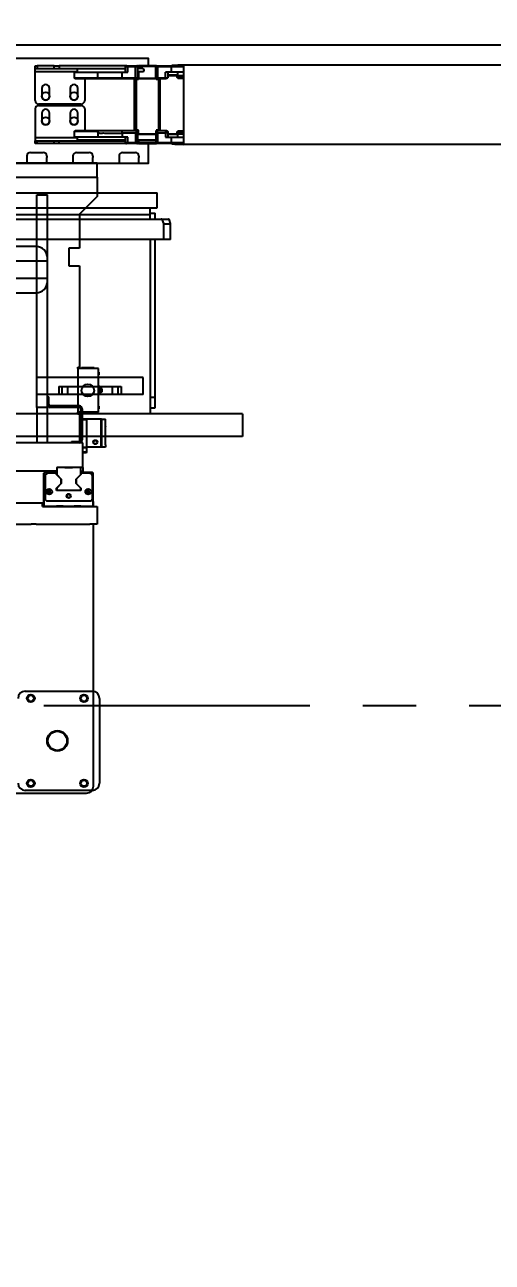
# Model space of a CAD drawing. Header units: inches. Extents: x -347369 to -260369, y 119522 to 149869.
# Drawn here: x -262837 to -262178, y 138213 to 139961 of the extents above; entities that cross this region are included whole.
import ezdxf

# ---------------------------------------------------------------- set-up
doc = ezdxf.new("R2010")
doc.units = ezdxf.units.IN
doc.header["$LTSCALE"] = 300
doc.linetypes.add('CENTRO', pattern=[2, 1.25, -0.25, 0.25, -0.25])
doc.linetypes.add('DOT2', pattern=[0.635, 0, -0.635])
for name, color, linetype in [('ASSI', 254, 'CENTRO'), ('INCASTELLATURA MOT', 4, 'Continuous'), ('MACCHINA', 40, 'Continuous'), ('QUOTE', 7, 'Continuous')]:
    doc.layers.add(name, color=color, linetype=linetype)
doc.styles.get("Standard").update_dxf_attribs({"font": 'romans.shx'})
doc.dimstyles.new('sc1a100_pollici', dxfattribs={"dimscale": 100, "dimtxt": 3, "dimasz": 3, "dimexe": 0, "dimexo": 0, "dimgap": 1, "dimtad": 1, "dimzin": 12, "dimdsep": 46, "dimtxsty": 'Standard', "dimblk": 'CLOSEDBLANK', "dimcen": 1, "dimclrd": 253, "dimclre": 253, "dimclrt": 2, "dimadec": 0, "dimazin": 3, "dimtfac": 1, "dimtmove": 0, "dimatfit": 1, "dimldrblk": 'CLOSEDBLANK', "dimfxl": 1, "dimtolj": 1, "dimtzin": 0, "dimarcsym": 0})

# ---------------------------------------------------------------- blocks, each defined once
blk = doc.blocks.new('_ClosedBlank')
at = {"color": 0, "linetype": 'ByBlock', "lineweight": -2}
for p, q in [((-1, 0.1667), (0, 0)), ((-1, 0.1667), (-1, -0.1667)), ((0, 0), (-1, -0.1667))]:
    blk.add_line(p, q, dxfattribs=at)
blk = doc.blocks.new('*D9')
at = {"layer": 'Defpoints', "color": 0, "transparency": 16777216}
for p in [(-262080.4, 144199.7), (-282330.2, 140899.7), (-262080.4, 139904.2)]:
    blk.add_point(p, dxfattribs=at)
at = {"layer": 'QUOTE', "color": 253, "lineweight": -2, "transparency": 16777216}
for p, q in [((-282330.2, 140899.7), (-282330.2, 144199.7)), ((-282030.2, 144199.7), (-262380.4, 144199.7)), ((-262080.4, 139904.2), (-262080.4, 144199.7))]:
    blk.add_line(p, q, dxfattribs=at)
at = {"layer": 'QUOTE', "color": 253, "lineweight": -2, "transparency": 16777216, "xscale": 300, "yscale": 300, "zscale": 300, "rotation": 180}
blk.add_blockref('_ClosedBlank', (-282330.2, 144199.7), dxfattribs=at)
at = {"layer": 'QUOTE', "color": 253, "lineweight": -2, "transparency": 16777216, "xscale": 300, "yscale": 300, "zscale": 300}
blk.add_blockref('_ClosedBlank', (-262080.4, 144199.7), dxfattribs=at)
at = {"layer": 'QUOTE', "color": 2, "transparency": 16777216, "char_height": 300, "attachment_point": 5}
for s, insert in [('\\A1;20250', (-272260.1, 144449.7)), ('\\A1;[66\'-5 1/4"]', (-272260.1, 143871.1))]:
    blk.add_mtext(s, dxfattribs=dict(at, insert=insert))
blk = doc.blocks.new('*D12')
at = {"layer": 'Defpoints', "color": 0, "transparency": 16777216}
for p in [(-263135.2, 139932.7), (-261590.1, 139932.7), (-262190.1, 138999.7)]:
    blk.add_point(p, dxfattribs=at)
at = {"layer": 'QUOTE', "color": 253, "lineweight": -2, "transparency": 16777216}
for p, q in [((-261590.1, 140232.7), (-261590.1, 140532.7)), ((-263135.2, 139932.7), (-261590.1, 139932.7)), ((-261590.1, 139932.7), (-261590.1, 138999.7)), ((-262190.1, 138999.7), (-261590.1, 138999.7)), ((-261590.1, 138699.7), (-261590.1, 135456.8))]:
    blk.add_line(p, q, dxfattribs=at)
at = {"layer": 'QUOTE', "color": 253, "lineweight": -2, "transparency": 16777216, "xscale": 300, "yscale": 300, "zscale": 300}
for p, rotation in [((-261590.1, 139932.7), 270), ((-261590.1, 138999.7), 90)]:
    blk.add_blockref('_ClosedBlank', p, dxfattribs=dict(at, rotation=rotation))
at = {"layer": 'QUOTE', "color": 2, "transparency": 16777216, "char_height": 300, "attachment_point": 5, "rotation": 90}
for s, insert in [('\\A1;[3\'-0 3/4"]', (-261261.6, 136928.2)), ('\\A1;933', (-261840.1, 136928.2))]:
    blk.add_mtext(s, dxfattribs=dict(at, insert=insert))
blk = doc.blocks.new('*U46')
at = {"layer": 'ASSI'}
for p, q in [((2.5, 0), (-2.5, 0)), ((0, 2.5), (0, -2.5))]:
    blk.add_line(p, q, dxfattribs=at)
at = {"layer": 'INCASTELLATURA MOT'}
for p, q in [((0, 724), (480, 724)), ((0, 703), (0, 724)), ((480, 703), (480, 724)), ((0, 703), (480, 703)), ((10, 687), (10, 703)), ((470, 687), (470, 703)), ((-9.1, 680.6), (-6.8, 686.6)), ((-6.2, 687), (485.6, 687)), ((10, 695.5), (3, 695.5)), ((3, 687), (3, 695.5)), ((470, 693), (10, 693)), ((470, 695.5), (477, 695.5)), ((477, 687), (477, 695.5)), ((485.6, 687), (495.9, 687)), ((486.2, 686.6), (488.5, 680.6)), ((498.8, 680.6), (496.5, 686.6)), ((-9.1, 680.6), (-9.1, 658)), ((489.1, 680.2), (498.8, 680.2)), ((489.2, 658.5), (489.2, 680.2)), ((498.8, 658), (498.8, 680.6)), ((-9.1, 658.5), (489.2, 658.5)), ((498.8, 658), (-9.1, 658)), ((3, 420.5), (3, 658)), ((10, 658), (10, 408)), ((309, 648), (251, 648)), ((470, 658), (470, 412)), ((477, 420.5), (477, 658)), ((489.2, 658.5), (489.4, 658)), ((235, 630.5), (205, 630.5)), ((205, 600.5), (205, 630.5)), ((235, 632), (235, 599)), ((325, 599), (325, 632)), ((236, 628), (235, 627)), ((236, 628), (324, 628)), ((325, 627), (324, 628)), ((205, 600.5), (235, 600.5)), ((235, 604), (236, 603)), ((324, 603), (236, 603)), ((324, 603), (325, 604)), ((251, 583), (309, 583)), ((460, 463), (310, 463)), ((310, 439), (310, 463)), ((460, 439), (460, 463)), ((460, 439), (310, 439)), ((341, 450.5), (341, 439.5)), ((341, 450.5), (429, 450.5)), ((341, 439.5), (429, 439.5)), ((345.5, 450.5), (345.5, 439.5)), ((353.5, 450.5), (353.5, 439.5)), ((416.5, 450.5), (416.5, 439.5)), ((424.5, 450.5), (424.5, 439.5)), ((429, 450.5), (429, 439.5)), ((10, 435.5), (3, 435.5)), ((10, 420.5), (3, 420.5)), ((470, 435.5), (477, 435.5)), ((470, 420.5), (477, 420.5)), ((600, 412), (10, 412)), ((10, 408), (120, 408)), ((120, 412), (120, 380)), ((600, 412), (600, 380)), ((600, 380), (120, 380))]:
    blk.add_line(p, q, dxfattribs=at)
for centre, start, end in [((251, 632), 90, 180), ((309, 632), 0, 90), ((251, 599), 180, 270), ((309, 599), 270, 0)]:
    blk.add_arc(centre, 16, start, end, dxfattribs=at)
for centre, start_param, end_param in [((-6.2, 686.4), 4.712389, 5.934119), ((485.6, 686.4), 3.490659, 4.712389), ((495.9, 686.4), 3.490659, 4.712389), ((-9.7, 680.9), 2.719594, 2.792527), ((489.1, 680.9), 0.349066, 1.570796), ((499.4, 680.9), 0.349066, 0.421946)]:
    blk.add_ellipse(centre, major_axis=(-0.637, 0), ratio=0.942476, start_param=start_param, end_param=end_param, dxfattribs=at)
blk = doc.blocks.new('A$C745e2186')
at = {"layer": 'INCASTELLATURA MOT', "color": 40, "linetype": 'Continuous', "lineweight": 25}
for p, q in [((-45.5, 70), (49.5, 70)), ((59.5, 60), (59.5, -60)), ((49.5, -70), (-45.5, -70))]:
    blk.add_line(p, q, dxfattribs=at)
for centre, radius in [((-37.5, 60), 5.5), ((37.5, 60), 5.5), ((0, 0), 14.5), ((0, 0), 13.5), ((-37.5, -60), 5.5), ((37.5, -60), 5.5)]:
    blk.add_circle(centre, radius, dxfattribs=at)
for centre, start, end in [((-45.5, 60), 90, 180), ((49.5, 60), 0, 90), ((-45.5, -60), 180, 270), ((49.5, -60), 270, 0)]:
    blk.add_arc(centre, 10, start, end, dxfattribs=at)
blk = doc.blocks.new('A$C11159156')
at = {"layer": 'INCASTELLATURA MOT', "color": 40, "linetype": 'Continuous', "lineweight": 25}
for p, q in [((56, 816), (-144, 816)), ((56, 796), (56, 816)), ((-139, 796), (56, 796)), ((-119, 796), (56, 796)), ((56, 796), (56, 769)), ((-29, 771), (-14, 771)), ((-29, 471), (-29, 771)), ((-14, 471), (-14, 771)), ((56, 769), (31, 744)), ((31, 744), (31, 696)), ((31, 696), (16, 696)), ((16, 696), (16, 671)), ((16, 671), (31, 671)), ((31, 671), (31, 528)), ((29, 528), (31, 528)), ((29, 526), (29, 528)), ((58, 526), (29, 526)), ((29, 526), (29, 523.5)), ((34.1, 527), (34.1, 526)), ((51.9, 527), (34.1, 527)), ((51.9, 526), (51.9, 527)), ((58, 523.5), (58, 526)), ((29, 523.5), (29, 473)), ((58, 466.5), (58, 523.5)), ((59, 520.9), (58, 520.9)), ((58, 517.1), (59, 517.1)), ((59, 517.1), (59, 520.9)), ((58.9, 502), (58, 502)), ((58.9, 488), (58.9, 502)), ((60.8, 499.4), (58.9, 499.4)), ((58.9, 490.6), (60.8, 490.6)), ((60.8, 495), (60.8, 499.4)), ((63, 497), (60.8, 497)), ((60.8, 490.6), (60.8, 495)), ((60.8, 493), (63, 493)), ((63, 493), (63, 497)), ((-14, 486), (-12, 486)), ((-12, 475), (-12, 486)), ((31, 473), (-10, 473)), ((58, 488), (58.9, 488)), ((59, 472.9), (58, 472.9)), ((59, 469.1), (59, 472.9)), ((-14, 471), (-29, 471)), ((-29, 471), (-29, 421)), ((-14, 421), (-14, 471)), ((31, 471), (-10, 471)), ((29, 471), (29, 466.5)), ((29, 466.5), (29, 464)), ((33, 464), (29, 464)), ((29, 462), (29, 464)), ((29, 462), (31, 462)), ((31, 462), (31, 423)), ((31, 455), (33, 455)), ((33, 425), (33, 469)), ((35, 469), (35, 425)), ((58, 464), (35, 464)), ((35, 463), (43, 463)), ((35, 455), (41, 455)), ((41.5, 454.5), (41, 455)), ((41, 454), (41.5, 454.5)), ((41.5, 414.3), (41.5, 454.5)), ((43, 463), (51.9, 463)), ((51.9, 463), (51.9, 464)), ((58, 469.1), (59, 469.1)), ((58, 464), (58, 466.5)), ((31, 454), (33, 454)), ((35, 454), (41, 454)), ((41, 454), (41, 414.5)), ((61.2, 454.2), (41.5, 454.2)), ((62.2, 454.2), (61.2, 454.2)), ((61.2, 454.2), (61.2, 449.2)), ((61.2, 449.2), (61.2, 417.9)), ((62.2, 454.3), (68.1, 454.3)), ((62.2, 454.3), (62.2, 453.9)), ((62.2, 453.9), (62.2, 449.2)), ((62.2, 449.2), (62.2, 417.9)), ((68.1, 449.3), (68.1, 454.3)), ((68.1, 417.9), (68.1, 449.3)), ((68.1, 443.8), (68.2, 443.8)), ((68.1, 443.5), (68.2, 443.5)), ((68.1, 441.2), (68.2, 441.2)), ((68.2, 443.5), (68.2, 443.8)), ((36, 421), (-174, 421)), ((20, 423), (20, 421)), ((20, 423), (31, 423)), ((36, 386), (36, 421)), ((52.5, 424.1), (54.5, 424.1)), ((41, 414.5), (36, 414.5)), ((41, 414), (36, 414)), ((36, 408), (41, 408)), ((41, 407), (36, 407)), ((41, 414.5), (41, 414)), ((41, 414.5), (41.5, 414.3)), ((41, 414), (41, 408)), ((41, 414), (41.5, 413.8)), ((41, 408), (41.5, 408.2)), ((41, 407), (41, 408)), ((41, 407), (41.5, 407.5)), ((61.2, 414.9), (41.5, 414.9)), ((41.5, 413.8), (41.5, 414.3)), ((41.5, 408.2), (41.5, 413.8)), ((41.5, 407.5), (41.5, 408.2)), ((61.2, 417.9), (61.2, 414.9)), ((62.2, 414.9), (61.2, 414.9)), ((62.2, 417.9), (62.2, 414.9)), ((68.1, 414.9), (62.2, 414.9)), ((68.1, 417.9), (68.1, 414.9)), ((0.4, 386), (-1, 384.6)), ((0.4, 386), (-1, 386)), ((-1, 386), (-1, 384.6)), ((-1, 384.6), (-1, 376.1)), ((10.1, 386), (0.4, 386)), ((10.5, 385.6), (10.1, 386)), ((21.9, 386), (10.1, 386)), ((21.5, 385.6), (10.5, 385.6)), ((21.9, 386), (21.5, 385.6)), ((31.6, 386), (21.9, 386)), ((33, 384.6), (31.6, 386)), ((36, 386), (31.6, 386)), ((33, 376.1), (33, 384.6)), ((36, 386), (36, 381)), ((-1, 381), (-174, 381)), ((-19, 378), (-18.5, 378.5)), ((-19, 332), (-19, 378)), ((-18, 379), (-18.5, 378.5)), ((-18.5, 332.2), (-18.5, 378.5)), ((-1, 378.5), (-18.5, 378.5)), ((-18, 379), (-1, 379)), ((-17.4, 373.2), (-17.4, 341.9)), ((-1.2, 378.2), (-12.4, 378.2)), ((-1.2, 376.1), (-1.2, 378.2)), ((5.3, 369.6), (-1.2, 376.1)), ((-1, 376.1), (5.5, 369.6)), ((5.3, 363.4), (5.3, 369.6)), ((5.5, 369.6), (5.5, 363.4)), ((26.5, 369.6), (33, 376.1)), ((26.5, 363.4), (26.5, 369.6)), ((33.2, 376.1), (26.7, 369.6)), ((26.7, 369.6), (26.7, 363.4)), ((33, 381), (36, 381)), ((49.5, 379), (33, 379)), ((50, 378.5), (33, 378.5)), ((33.2, 378.2), (33.2, 376.1)), ((44.4, 378.2), (33.2, 378.2)), ((49.4, 341.9), (49.4, 373.2)), ((49.5, 379), (50, 378.5)), ((50, 338.3), (50, 378.5)), ((50, 378.5), (50.5, 378)), ((50.5, 338.5), (50.5, 378)), ((-12.6, 352), (-13.7, 351.6)), ((-12.3, 352.2), (-13.3, 352.6)), ((-12.1, 351), (-13.2, 350.5)), ((-12.8, 353.6), (-12.4, 352.5)), ((-12.2, 350.9), (-12.7, 352)), ((-12.6, 352), (-12.3, 352.2)), ((-11.4, 353), (-12.4, 352.6)), ((-12.4, 352.5), (-12.3, 352.2)), ((-11.8, 351.1), (-12.2, 350.1)), ((-12.1, 351), (-11.8, 351.1)), ((-11.8, 354.1), (-11.3, 352.9)), ((-11.7, 350.8), (-11.8, 351.1)), ((-11.2, 349.7), (-11.7, 350.8)), ((-10.6, 351.1), (-11.6, 350.7)), ((-11.3, 352.9), (-11.2, 352.6)), ((-11.2, 352.6), (-10.8, 353.6)), ((-10.9, 352.8), (-11.2, 352.6)), ((-10.9, 352.8), (-9.8, 353.2)), ((-10.3, 351.7), (-10.8, 352.8)), ((-10.4, 351.7), (-10.7, 351.6)), ((-10.7, 351.6), (-9.7, 351.1)), ((-10.6, 351.2), (-10.7, 351.6)), ((-10.2, 350.1), (-10.6, 351.2)), ((-10.4, 351.7), (-9.3, 352.2)), ((-1.2, 356.9), (5.3, 363.4)), ((-1.2, 353.8), (-1.2, 356.9)), ((33.2, 353.8), (-1.2, 353.8)), ((5.5, 363.4), (-1, 356.9)), ((-1, 356.9), (-1, 354.5)), ((-1, 354.5), (-0.5, 354)), ((-1, 354), (-1, 354.5)), ((-0.5, 354), (-1, 354)), ((-0.5, 354), (32.5, 354)), ((33, 356.9), (26.5, 363.4)), ((26.7, 363.4), (33.2, 356.9)), ((32.5, 354), (33, 354.5)), ((33, 354), (32.5, 354)), ((33, 354.5), (33, 356.9)), ((33, 354.5), (33, 354)), ((33.2, 356.9), (33.2, 353.8)), ((42.4, 352), (41.3, 351.6)), ((42.7, 352.2), (41.7, 352.6)), ((42.9, 351), (41.8, 350.5)), ((42.2, 353.6), (42.6, 352.5)), ((42.8, 350.9), (42.3, 352)), ((42.4, 352), (42.7, 352.2)), ((43.6, 353), (42.6, 352.6)), ((42.6, 352.5), (42.7, 352.2)), ((43.2, 351.1), (42.8, 350.1)), ((42.9, 351), (43.2, 351.1)), ((43.2, 354.1), (43.7, 352.9)), ((43.3, 350.8), (43.2, 351.1)), ((43.8, 349.7), (43.3, 350.8)), ((44.4, 351.1), (43.4, 350.7)), ((43.7, 352.9), (43.8, 352.6)), ((43.8, 352.6), (44.2, 353.6)), ((44.1, 352.8), (43.8, 352.6)), ((44.1, 352.8), (45.2, 353.2)), ((44.7, 351.7), (44.2, 352.8)), ((44.6, 351.7), (44.3, 351.6)), ((44.4, 351.2), (44.3, 351.6)), ((44.3, 351.6), (45.3, 351.1)), ((44.8, 350.1), (44.4, 351.2)), ((44.6, 351.7), (45.7, 352.2)), ((-86.1, 336), (-36.9, 336)), ((-36.9, 336), (-29.9, 336)), ((-29.9, 336), (-21, 336)), ((-21, 331), (-21, 336)), ((-19, 332), (-18.5, 332.2)), ((-18.5, 332.2), (-17.8, 331.5)), ((-14.4, 338.9), (46.4, 338.9)), ((49.8, 331.5), (50.5, 332.2)), ((50, 338.3), (50.5, 338.5)), ((50.5, 337.8), (50, 338.3)), ((51, 338), (50.5, 338.5)), ((50.5, 337.8), (51, 338)), ((50.5, 332.2), (50.5, 337.8)), ((50.5, 332.2), (51, 332)), ((51, 332), (51, 338)), ((-21, 331), (46, 331)), ((-18, 331), (-19, 332)), ((-18, 331), (-17.8, 331.5)), ((-17.8, 331.5), (-1.7, 331.5)), ((-1.7, 331.5), (-1.2, 332)), ((-1.7, 331.5), (-1.5, 331)), ((-1.5, 331), (-1, 331.5)), ((-1.2, 332), (8.2, 332)), ((-1.2, 332), (-1, 331.5)), ((-1, 331.5), (8, 331.5)), ((8.2, 332), (8, 331.5)), ((8.5, 331), (8, 331.5)), ((8.2, 332), (8.7, 331.5)), ((8.7, 331.5), (8.5, 331)), ((8.7, 331.5), (23.3, 331.5)), ((23.3, 331.5), (23.8, 332)), ((23.3, 331.5), (23.5, 331)), ((24, 331.5), (23.5, 331)), ((23.8, 332), (33.2, 332)), ((23.8, 332), (24, 331.5)), ((24, 331.5), (33, 331.5)), ((33.2, 332), (33, 331.5)), ((33.5, 331), (33, 331.5)), ((33.2, 332), (33.7, 331.5)), ((33.7, 331.5), (33.5, 331)), ((33.7, 331.5), (49.8, 331.5)), ((46, 331), (56, 331)), ((49.8, 331.5), (50, 331)), ((51, 332), (50, 331)), ((56, 331), (56, 306)), ((-86.1, 306), (-36.9, 306)), ((-29.9, 306), (-36.9, 306)), ((-29.9, 306), (46, 306)), ((56, 306), (46, 306)), ((51, -64), (51, 306)), ((-94.9, -74), (41, -74))]:
    blk.add_line(p, q, dxfattribs=at)
at = {"layer": 'INCASTELLATURA MOT', "color": 40, "linetype": 'DOT2', "lineweight": 18}
for p, q in [((58, 523.5), (29, 523.5)), ((33, 466.5), (29, 466.5)), ((58, 466.5), (35, 466.5)), ((61.2, 449.2), (41.5, 449.2)), ((62.2, 449.2), (61.2, 449.2)), ((62.2, 449.3), (68.1, 449.3)), ((68.1, 442.9), (68.2, 442.9)), ((68.1, 442.4), (68.2, 442.4)), ((68.1, 441.9), (68.2, 441.9)), ((61.2, 417.9), (41.5, 417.9)), ((62.2, 417.9), (61.2, 417.9)), ((68.1, 417.9), (62.2, 417.9)), ((32, 386), (32, 385.6)), ((-36.9, 306), (-36.9, 336)), ((-29.9, 336), (-29.9, 306)), ((46, 306), (46, 331))]:
    blk.add_line(p, q, dxfattribs=at)
at = {"layer": 'INCASTELLATURA MOT', "color": 40, "linetype": 'Continuous', "lineweight": 25}
for centre, radius in [((43, 495), 8.89), ((53.5, 421.9), 2.96), ((53.5, 421.9), 2.46), ((-11.5, 351.9), 4), ((43.5, 351.9), 4), ((16, 345.9), 2.96), ((16, 345.9), 2.46), ((-37.5, 60), 4.25), ((37.5, 60), 4.25), ((-37.5, -60), 4.25), ((37.5, -60), 4.25)]:
    blk.add_circle(centre, radius, dxfattribs=at)
for centre, radius, start, end in [((-10, 475), 4, 180, 270), ((-10, 475), 2, 180, 270), ((31, 469), 4, 0, 90), ((31, 469), 2, 0, 90), ((31, 425), 4, 270, 0), ((31, 425), 2, 270, 0), ((-12.4, 373.2), 5, 90, 180), ((44.4, 373.2), 5, 0, 90), ((0.9, 357), 15.5, 200.4013, 204.6441), ((-14.1, 340.8), 11.8, 81.6319, 85.9075), ((-5.5, 361.6), 11.8, 229.1379, 233.4135), ((-6.4, 339.5), 15.5, 110.4013, 114.6441), ((-0.4, 349.3), 11.8, 171.6319, 175.9075), ((-21.2, 357.9), 11.8, 319.1379, 323.4135), ((-1.8, 345.9), 11.8, 139.1379, 143.4135), ((-16.6, 364.2), 15.5, 290.4013, 294.6441), ((-22.6, 354.5), 11.8, 351.6319, 355.9075), ((-8.9, 363), 11.8, 261.6319, 265.9075), ((-17.5, 342.2), 11.8, 49.1379, 53.4135), ((-23.9, 346.7), 15.5, 20.4013, 24.6441), ((55.9, 357), 15.5, 200.4013, 204.6441), ((40.9, 340.8), 11.8, 81.6319, 85.9075), ((49.5, 361.6), 11.8, 229.1379, 233.4135), ((48.6, 339.5), 15.5, 110.4013, 114.6441), ((54.6, 349.3), 11.8, 171.6319, 175.9075), ((33.8, 357.9), 11.8, 319.1379, 323.4135), ((53.2, 345.9), 11.8, 139.1379, 143.4135), ((38.4, 364.2), 15.5, 290.4013, 294.6441), ((32.4, 354.5), 11.8, 351.6319, 355.9075), ((46.1, 363), 11.8, 261.6319, 265.9075), ((37.5, 342.2), 11.8, 49.1379, 53.4135), ((31.1, 346.7), 15.5, 20.4013, 24.6441), ((-14.4, 341.9), 3, 180, 270), ((46.4, 341.9), 3, 270, 0), ((41, -64), 10, 270, 0)]:
    blk.add_arc(centre, radius, start, end, dxfattribs=at)
at = {"layer": 'MACCHINA', "color": 8}
for p, q in [((-31.5, 949.5), (-31.5, 953.5)), ((-31.5, 953.5), (-28.6, 953.5)), ((-31.5, 949.5), (-28.6, 949.5)), ((-31.5, 945.5), (-31.5, 949.5)), ((-31.5, 904.5), (-31.5, 945.5)), ((-31.5, 945.5), (28.5, 945.5)), ((-4.4, 953.5), (-28.6, 953.5)), ((-28.6, 953.5), (-28.6, 949.5)), ((-28.6, 949.5), (-4.4, 949.5)), ((-4.4, 953.5), (2.6, 953.5)), ((-4.4, 949.5), (-4.4, 953.5)), ((-4.4, 949.5), (2.6, 949.5)), ((97.8, 953.5), (2.6, 953.5)), ((2.6, 953.5), (2.6, 949.5)), ((2.6, 949.5), (53.9, 949.5)), ((24, 936.5), (24, 944.5)), ((24, 944.5), (57.1, 944.5)), ((28.5, 944.5), (28.5, 949.5)), ((53.9, 949.5), (93.1, 949.5)), ((57.1, 944.5), (91.3, 944.5)), ((57.1, 936.5), (57.1, 944.5)), ((91.3, 944.5), (99.3, 944.5)), ((91.3, 936.5), (91.3, 944.5)), ((93.1, 949.5), (96.3, 949.5)), ((96.3, 944.5), (96.3, 952.5)), ((96.3, 952.5), (99.3, 952.5)), ((99.3, 953.5), (110.2, 953.5)), ((99.3, 953.5), (99.3, 952.5)), ((99.3, 952.5), (110.2, 952.5)), ((99.3, 944.5), (99.3, 952.5)), ((110.2, 952.5), (110.2, 953.5)), ((110.2, 952.5), (113.2, 952.5)), ((110.2, 936.5), (110.2, 952.5)), ((112.2, 953.5), (114.5, 953.5)), ((113.2, 952.5), (113.2, 936.5)), ((114.5, 949.5), (113.2, 949.5)), ((113.2, 944.5), (114.5, 944.5)), ((139.5, 953.5), (114.5, 953.5)), ((114.5, 953), (114.5, 953.5)), ((114.5, 949.5), (114.5, 953)), ((114.5, 953), (138.9, 953)), ((120.5, 949.5), (114.5, 949.5)), ((114.5, 945.5), (120.5, 945.5)), ((114.5, 945.5), (114.5, 936)), ((138.7, 936.5), (138.7, 952.5)), ((138.7, 952.5), (141.7, 952.5)), ((139.5, 953.5), (139.7, 953.5)), ((139.5, 953.5), (139.5, 953.5)), ((141.7, 953.5), (160.7, 953.5)), ((141.7, 952.5), (141.7, 953.5)), ((141.7, 952.5), (160.7, 952.5)), ((141.7, 936.5), (141.7, 952.5)), ((160.7, 944.5), (152.7, 944.5)), ((152.7, 936.5), (152.7, 944.5)), ((155.7, 944.5), (155.7, 936.5)), ((160.7, 953.5), (160.7, 952.5)), ((160.7, 952.5), (178.5, 952.5)), ((160.7, 952.5), (160.7, 944.5)), ((178.5, 944.5), (160.7, 944.5)), ((161.4, 953.5), (161.4, 953.7)), ((169.5, 944.5), (169.5, 940)), ((719.7, 954.5), (178.5, 954.5)), ((178.5, 842.5), (178.5, 954.5)), ((38.5, 935.5), (38.5, 904.5)), ((57.1, 936.5), (91.3, 936.5)), ((91.3, 935.5), (91.3, 936.5)), ((91.3, 936.5), (110.2, 936.5)), ((91.3, 935.5), (110.2, 935.5)), ((108.5, 934.5), (108.5, 862.5)), ((108.5, 934.5), (109.5, 934.5)), ((109.5, 862.5), (109.5, 934.5)), ((109.5, 934.5), (111.5, 934.5)), ((110.2, 936.5), (113.2, 936.5)), ((110.2, 935.5), (110.2, 936.5)), ((111.5, 934.5), (114.5, 934.5)), ((111.5, 862.5), (111.5, 934.5)), ((112.2, 935.5), (114.5, 935.5)), ((113.2, 941), (114.5, 941)), ((113.2, 939.6), (114.5, 939.6)), ((114.5, 939.5), (113.2, 939.5)), ((113.5, 935.5), (113.5, 934.5)), ((114.5, 936), (114.5, 935.5)), ((114.5, 936), (138.9, 936)), ((114.5, 935.5), (139.5, 935.5)), ((114.5, 935.5), (114.5, 934.5)), ((138.7, 936.5), (141.7, 936.5)), ((139.5, 935.5), (139.7, 935.5)), ((139.5, 935.5), (139.5, 935.5)), ((139.5, 935.5), (139.5, 934.5)), ((139.5, 934.5), (142.5, 934.5)), ((141.7, 935.5), (141.7, 936.5)), ((141.7, 936.5), (152.7, 936.5)), ((141.7, 935.5), (152.7, 935.5)), ((142.5, 934.5), (144.5, 934.5)), ((142.5, 934.5), (142.5, 862.5)), ((144.5, 934.5), (144.5, 862.5)), ((152.7, 936.5), (155.7, 936.5)), ((152.7, 935.5), (152.7, 936.5)), ((169.5, 940), (155.7, 940)), ((168.9, 937), (168.9, 938.3)), ((177, 938.3), (168.9, 938.3)), ((169.9, 936), (168.9, 937)), ((168.9, 937), (177, 937)), ((178.5, 939.5), (169.3, 939.5)), ((169.8, 938.3), (169.8, 939.5)), ((169.9, 936), (177, 936)), ((177, 939.5), (177, 938.3)), ((177, 938.3), (177, 937)), ((177, 937), (177, 936)), ((-22, 921.5), (-22, 910.5)), ((-11, 910.5), (-11, 921.5)), ((18, 921.5), (18, 910.5)), ((29, 910.5), (29, 921.5)), ((-31.5, 892.5), (-31.5, 851.5)), ((33.5, 899.5), (-26.5, 899.5)), ((-26.5, 897.5), (33.5, 897.5)), ((38.5, 892.5), (38.5, 861.5)), ((-22, 886.5), (-22, 875.5)), ((-11, 875.5), (-11, 886.5)), ((18, 886.5), (18, 875.5)), ((29, 875.5), (29, 886.5)), ((24, 852.5), (24, 860.5)), ((57.1, 859.5), (57.1, 852.5)), ((112.2, 861.5), (91.3, 861.5)), ((91.3, 858.5), (91.3, 861.5)), ((110.2, 858.5), (91.3, 858.5)), ((91.3, 858.5), (91.3, 852.5)), ((109.5, 862.5), (108.5, 862.5)), ((111.5, 862.5), (109.5, 862.5)), ((110.2, 858.5), (110.2, 844.5)), ((114.5, 862.5), (111.5, 862.5)), ((113.2, 860.5), (113.2, 852.5)), ((113.7, 860.5), (113.2, 860.5)), ((113.5, 862.5), (113.5, 861.5)), ((113.7, 861.5), (113.5, 861.5)), ((114.5, 861.5), (113.7, 861.5)), ((113.7, 861.5), (113.7, 860.5)), ((113.7, 860.5), (113.7, 856.5)), ((114.5, 860.5), (113.7, 860.5)), ((114.5, 856.9), (114.5, 862.5)), ((138.7, 856.9), (114.5, 856.9)), ((114.5, 856.9), (114.5, 856.4)), ((138.7, 860.5), (138.7, 852.5)), ((142.5, 862.5), (139.5, 862.5)), ((139.5, 862.5), (139.5, 861.5)), ((152.7, 861.5), (139.7, 861.5)), ((152.7, 858.5), (141.7, 858.5)), ((141.7, 844.5), (141.7, 858.5)), ((142.5, 862.5), (144.5, 862.5)), ((152.7, 861.5), (152.7, 858.5)), ((152.7, 858.5), (152.7, 852.5)), ((154.1, 861.5), (154, 861.5)), ((155.7, 860.5), (155.5, 860.5)), ((155.7, 860.5), (155.7, 859.8)), ((155.7, 859.8), (155.7, 852.5)), ((155.7, 857), (169.5, 857)), ((168.9, 860), (169.9, 861)), ((168.9, 858.7), (168.9, 860)), ((177, 860), (168.9, 860)), ((168.9, 858.7), (177, 858.7)), ((169.3, 857.5), (178.5, 857.5)), ((169.5, 857), (169.5, 852.5)), ((169.8, 857.5), (169.8, 858.7)), ((177, 861), (169.9, 861)), ((177, 861), (177, 860)), ((177, 860), (177, 858.7)), ((177, 858.7), (177, 857.5)), ((-31.5, 851.5), (-31.5, 847.5)), ((28.5, 851.5), (-31.5, 851.5)), ((-31.5, 843.5), (-31.5, 847.5)), ((-31.5, 847.5), (-28.6, 847.5)), ((-28.6, 843.5), (-31.5, 843.5)), ((-28.6, 847.5), (-4.4, 847.5)), ((-28.6, 843.5), (-28.6, 847.5)), ((-4.4, 843.5), (-28.6, 843.5)), ((-4.4, 847.5), (2.6, 847.5)), ((-4.4, 843.5), (-4.4, 847.5)), ((2.6, 843.5), (-4.4, 843.5)), ((2.6, 847.5), (96.3, 847.5)), ((2.6, 843.5), (2.6, 847.5)), ((97.8, 843.5), (2.6, 843.5)), ((57.1, 852.5), (24, 852.5)), ((28.5, 848.5), (28.5, 852.5)), ((96.3, 848.5), (28.5, 848.5)), ((38.5, 847.5), (38.5, 848.5)), ((91.3, 852.5), (57.1, 852.5)), ((64, 848), (63.5, 848.5)), ((83, 848), (64, 848)), ((69.1, 847.5), (69.5, 847.9)), ((69.5, 847.9), (69.5, 848)), ((69.5, 847.9), (73.5, 847.9)), ((73.5, 847.9), (77.5, 847.9)), ((77.5, 848), (77.5, 847.9)), ((77.5, 847.9), (77.9, 847.5)), ((83.5, 848.5), (83, 848)), ((99.3, 852.5), (91.3, 852.5)), ((96.3, 844.5), (96.3, 852.5)), ((99.3, 844.5), (96.3, 844.5)), ((99.3, 844.5), (99.3, 852.5)), ((110.2, 844.5), (99.3, 844.5)), ((99.3, 843.5), (99.3, 844.5)), ((110.2, 843.5), (99.3, 843.5)), ((113.2, 844.5), (110.2, 844.5)), ((110.2, 844.5), (110.2, 843.5)), ((113.2, 856.5), (114.5, 856.5)), ((113.2, 852.5), (113.2, 844.5)), ((114.5, 848.5), (113.2, 848.5)), ((113.2, 844.5), (113.7, 844.5)), ((113.7, 848.5), (113.7, 844.5)), ((113.7, 844.5), (113.7, 843.5)), ((113.7, 844.5), (114.5, 844.5)), ((114.5, 843.5), (113.7, 843.5)), ((138.7, 856.4), (114.5, 856.4)), ((114.5, 848.7), (138.7, 848.7)), ((114.5, 848.1), (114.5, 848.7)), ((114.5, 848.1), (138.7, 848.1)), ((114.5, 848.1), (114.5, 844)), ((114.5, 843.5), (114.5, 844)), ((138.9, 844), (114.5, 844)), ((114.5, 843.5), (139.5, 843.5)), ((138.7, 852.5), (138.7, 844.5)), ((141.7, 844.5), (138.7, 844.5)), ((139.5, 843.5), (139.5, 843.5)), ((139.7, 843.5), (139.7, 843.5)), ((160.7, 844.5), (141.7, 844.5)), ((141.7, 843.5), (141.7, 844.5)), ((160.7, 843.5), (141.7, 843.5)), ((152.7, 852.5), (160.7, 852.5)), ((160.7, 852.5), (178.5, 852.5)), ((160.7, 852.5), (160.7, 844.5)), ((160.7, 843.5), (160.7, 844.5)), ((178.5, 844.5), (160.7, 844.5)), ((161.4, 843.3), (161.4, 843.5)), ((719.7, 842.5), (178.5, 842.5))]:
    blk.add_line(p, q, dxfattribs=at)
at = {"layer": 'MACCHINA'}
for p, q in [((-43, 826), (-43, 824)), ((-43, 824), (-43, 816)), ((-38, 831), (-20, 831)), ((-15, 826), (-15, 824)), ((-15, 816), (-15, 824)), ((22, 826), (22, 824)), ((22, 824), (22, 816)), ((27, 831), (45, 831)), ((50, 826), (50, 824)), ((50, 816), (50, 824)), ((87, 826), (87, 824)), ((87, 824), (87, 816)), ((92, 831), (110, 831)), ((115, 826), (115, 824)), ((115, 816), (115, 824))]:
    blk.add_line(p, q, dxfattribs=at)
blk.add_lwpolyline([(128.5, 953.5), (128.5, 964), (-121.5, 964), (-121.5, 816), (128.5, 816), (128.5, 843.5)], dxfattribs=at)
at = {"layer": 'MACCHINA', "color": 8, "flags": 128}
for points in [[(57.4, 935.5), (57.3, 935.5), (57.3, 935.6), (57.2, 935.7), (57.2, 935.8), (57.1, 935.9), (57.1, 936.1), (57.1, 936.3), (57.1, 936.5)], [(57.7, 861.5), (57.6, 861.5), (57.5, 861.3), (57.4, 861.2), (57.3, 860.9), (57.2, 860.6), (57.1, 860.3), (57.1, 859.9), (57.1, 859.5)]]:
    blk.add_lwpolyline(points, dxfattribs=at)
at = {"layer": 'MACCHINA', "color": 8}
for centre in [(-16.5, 910.5), (23.5, 910.5), (-16.5, 875.5), (23.5, 875.5)]:
    blk.add_circle(centre, 5.5, dxfattribs=at)
at = {"layer": 'MACCHINA', "color": 7, "lineweight": 0}
blk.add_circle((0, 0), 13.5, dxfattribs=at)
at = {"layer": 'MACCHINA', "color": 8}
for centre, radius, start, end in [((97.3, 952.5), 1, 90, 180), ((112.2, 952.5), 1, 0, 90), ((120.5, 947.5), 2, 270, 90), ((139.7, 952.5), 1, 90, 180), ((178.5, 773.5), 181, 90, 95.4211), ((-16.5, 921.5), 5.5, 0, 180), ((23.5, 921.5), 5.5, 0, 180), ((112.2, 936.5), 1, 270, 0), ((139.7, 936.5), 1, 180, 270), ((154.7, 936.5), 1, 270, 0), ((169, 940), 0.5, 270, 0), ((-16.5, 910.5), 5.5, 180, 0), ((23.5, 910.5), 5.5, 180, 0), ((-26.5, 904.5), 5, 180, 270), ((-26.5, 892.5), 5, 90, 180), ((-16.5, 886.5), 5.5, 0, 180), ((23.5, 886.5), 5.5, 0, 180), ((33.5, 904.5), 5, 270, 0), ((33.5, 892.5), 5, 0, 90), ((-16.5, 875.5), 5.5, 180, 0), ((23.5, 875.5), 5.5, 180, 0), ((112.2, 860.5), 1, 45, 90), ((112.2, 860.5), 1, 0, 45), ((139.7, 860.5), 1, 135, 180), ((139.7, 860.5), 1, 90, 135), ((154.1, 860.9), 0.553, 54.5872, 89.0744), ((154.7, 860.5), 1, 0, 90), ((169, 857), 0.5, 0, 90), ((97.3, 844.5), 1, 180, 270), ((112.2, 844.5), 1, 270, 0), ((139.7, 844.5), 1, 180, 270), ((178.5, 1023.5), 181, 264.5789, 270)]:
    blk.add_arc(centre, radius, start, end, dxfattribs=at)
at = {"layer": 'MACCHINA'}
for centre, start, end in [((-38, 826), 90, 180), ((-20, 826), 0, 90), ((27, 826), 90, 180), ((45, 826), 0, 90), ((92, 826), 90, 180), ((110, 826), 0, 90)]:
    blk.add_arc(centre, 5, start, end, dxfattribs=at)
at = {"layer": 'MACCHINA', "color": 8}
for points, knots in [([(98, 953.5), (98.1, 953.5), (98.3, 953.5), (98.7, 953.5), (99.1, 953.5), (99.3, 953.5)], [0, 0, 0, 0, 0.165898, 0.592125, 1, 1, 1, 1]), ([(110.2, 953.5), (110.5, 953.5), (110.9, 953.5), (111.4, 953.5), (111.7, 953.5), (111.9, 953.5), (112.2, 953.5), (112.2, 953.5), (112.2, 953.5)], [0, 0, 0, 0, 0.239443, 0.369636, 0.5, 0.630193, 0.760557, 1, 1, 1, 1]), ([(139.7, 953.5), (139.8, 953.5), (139.8, 953.5), (140.1, 953.5), (140.3, 953.5), (140.6, 953.5), (141.1, 953.5), (141.5, 953.5), (141.7, 953.5)], [0, 0, 0, 0, 0.239443, 0.369636, 0.5, 0.630193, 0.760557, 1, 1, 1, 1]), ([(160.7, 953.5), (164.6, 953.5), (170.5, 953.5), (176.3, 953.5), (178.4, 953.5)], [0, 0, 0, 0, 0.648035, 1, 1, 1, 1]), ([(25, 935.5), (24.9, 935.5), (24.6, 935.5), (24.3, 935.8), (24, 936.1), (24, 936.4), (24, 936.5)], [0, 0, 0, 0, 0.240609, 0.499821, 0.759123, 1, 1, 1, 1]), ([(24, 936.5), (24.1, 936.5), (24.3, 936.5), (26.1, 936.5), (29, 936.5), (32.9, 936.5), (37.8, 936.5), (43.5, 936.5), (50, 936.5), (54.7, 936.5), (57.1, 936.5)], [0, 0, 0, 0, 0.124314, 0.249412, 0.37451, 0.499608, 0.624706, 0.749804, 0.874902, 1, 1, 1, 1]), ([(25, 935.5), (25, 935.5), (24.8, 935.5), (25.5, 935.5), (27.1, 935.5), (29.9, 935.5), (33.7, 935.5), (38.5, 935.5), (44.1, 935.5), (50.4, 935.5), (55.1, 935.5), (57.4, 935.5)], [0, 0, 0, 0, 0.005406, 0.129717, 0.254054, 0.378391, 0.502703, 0.627012, 0.751348, 0.875685, 1, 1, 1, 1]), ([(57.4, 935.5), (61.1, 935.5), (68.4, 935.5), (79.8, 935.5), (87.4, 935.5), (91.3, 935.5)], [0, 0, 0, 0, 0.333235, 0.666758, 1, 1, 1, 1]), ([(110.2, 935.5), (110.5, 935.5), (110.9, 935.5), (111.4, 935.5), (111.7, 935.5), (111.9, 935.5), (112.2, 935.5), (112.2, 935.5), (112.2, 935.5)], [0, 0, 0, 0, 0.2394429, 0.3696359, 0.4999999, 0.6301929, 0.7605571, 1, 1, 1, 1]), ([(139.7, 935.5), (139.8, 935.5), (139.8, 935.5), (140.1, 935.5), (140.3, 935.5), (140.6, 935.5), (141.1, 935.5), (141.5, 935.5), (141.7, 935.5)], [0, 0, 0, 0, 0.239443, 0.369636, 0.5, 0.630193, 0.760557, 1, 1, 1, 1]), ([(152.7, 935.5), (152.9, 935.5), (153.3, 935.5), (153.7, 935.5), (153.9, 935.5), (154, 935.5)], [0, 0, 0, 0, 0.407875, 0.834102, 1, 1, 1, 1]), ([(169, 939.5), (168.9, 939.5), (168.8, 939.5), (167.9, 939.5), (167, 939.5), (165.9, 939.5), (164.2, 939.5), (162, 939.5), (159.8, 939.5), (158.1, 939.5), (157, 939.5), (156.2, 939.5), (155.8, 939.5), (155.7, 939.5)], [0, 0, 0, 0, 0.138888, 0.213654, 0.290006, 0.366359, 0.441125, 0.580013, 0.718901, 0.793667, 0.870019, 0.946372, 1, 1, 1, 1]), ([(57.1, 859.5), (56.3, 859.9), (54.9, 860.7), (52.5, 860.5), (48.7, 860.5), (43.6, 860.5), (37.9, 860.5), (33, 860.5), (29.1, 860.5), (26.1, 860.5), (24.5, 860.5), (23.8, 860.5), (24, 860.5), (24, 860.5)], [0, 0, 0, 0, 0.042299, 0.08335, 0.124988, 0.249881, 0.374822, 0.499762, 0.624626, 0.74949, 0.874354, 0.999217, 1, 1, 1, 1]), ([(24, 860.5), (24, 860.6), (24, 860.9), (24.3, 861.2), (24.6, 861.5), (24.9, 861.5), (25, 861.5)], [0, 0, 0, 0, 0.240877, 0.500179, 0.759391, 1, 1, 1, 1]), ([(57.7, 861.5), (57.5, 861.5), (57.1, 861.5), (56.5, 861.5), (55.7, 861.5), (54.6, 861.5), (53.2, 861.5), (51.1, 861.5), (48.1, 861.5), (43.7, 861.5), (38.6, 861.5), (33.8, 861.5), (29.9, 861.5), (27.1, 861.5), (25.4, 861.5), (25.1, 861.5), (25, 861.5)], [0, 0, 0, 0, 0.0101264, 0.0222375, 0.0316858, 0.0470839, 0.0790651, 0.1111108, 0.1615216, 0.2514673, 0.3772801, 0.503088, 0.6288077, 0.754578, 0.8802619, 1, 1, 1, 1]), ([(57.1, 859.5), (58, 859.1), (59.9, 858.2), (63.1, 858.6), (67.7, 858.5), (74.1, 858.5), (82.5, 858.5), (88.3, 858.5), (91.3, 858.5)], [0, 0, 0, 0, 0.09237, 0.185839, 0.279263, 0.499556, 0.749778, 1, 1, 1, 1]), ([(91.3, 861.5), (88.1, 861.5), (81.7, 861.5), (72.7, 861.5), (66.3, 861.5), (62.4, 861.5), (60.8, 861.5), (59.2, 861.5), (58.2, 861.5), (57.7, 861.5)], [0, 0, 0, 0, 0.279887, 0.55989, 0.806276, 0.86047, 0.914594, 0.955849, 1, 1, 1, 1]), ([(111.2, 860.6), (111.1, 860.3), (110.8, 859.7), (110.4, 858.9), (110.2, 858.5)], [0, 0, 0, 0, 0.516727, 1, 1, 1, 1]), ([(112.2, 861.5), (112.1, 861.5), (111.7, 861.4), (111.4, 860.9), (111.2, 860.6)], [0, 0, 0, 0, 0.483273, 1, 1, 1, 1]), ([(111.2, 860.6), (111.5, 860.7), (111.9, 860.8), (112.3, 860.7), (112.5, 860.7)], [0, 0, 0, 0, 0.571373, 1, 1, 1, 1]), ([(113.7, 861.5), (113.6, 861.5), (113.3, 861.5), (112.9, 861.5), (112.7, 861.5), (112.5, 861.5), (112.3, 861.5), (112.3, 861.5), (112.2, 861.5)], [0, 0, 0, 0, 0.239443, 0.369607, 0.5, 0.630164, 0.760557, 1, 1, 1, 1]), ([(112.4, 859.5), (112.4, 859.7), (112.5, 860.2), (112.5, 860.5), (112.5, 860.7)], [0, 0, 0, 0, 0.557853, 1, 1, 1, 1]), ([(113, 861.2), (112.9, 861.2), (112.9, 861.2), (112.7, 861), (112.6, 860.8), (112.5, 860.7)], [0, 0, 0, 0, 0.282775, 0.544301, 1, 1, 1, 1]), ([(139.6, 860.7), (139.4, 860.8), (139.2, 861), (139.1, 861.2), (139, 861.2), (139, 861.2)], [0, 0, 0, 0, 0.558211, 0.764754, 1, 1, 1, 1]), ([(139.7, 861.5), (139.7, 861.5), (139.7, 861.5), (139.6, 861.5), (139.5, 861.5)], [0, 0, 0, 0, 0.7040953, 1, 1, 1, 1]), ([(139.6, 859.5), (139.6, 859.7), (139.5, 860.2), (139.5, 860.5), (139.6, 860.7)], [0, 0, 0, 0, 0.57074, 1, 1, 1, 1]), ([(140.7, 860.6), (140.5, 860.7), (140.1, 860.8), (139.7, 860.7), (139.6, 860.7)], [0, 0, 0, 0, 0.57074, 1, 1, 1, 1]), ([(140.7, 860.6), (140.6, 860.9), (140.2, 861.4), (139.9, 861.5), (139.7, 861.5)], [0, 0, 0, 0, 0.5, 1, 1, 1, 1]), ([(141.7, 858.5), (141.6, 858.9), (141.3, 859.7), (140.9, 860.3), (140.7, 860.6)], [0, 0, 0, 0, 0.5, 1, 1, 1, 1]), ([(153.8, 861.5), (153.8, 861.5), (153.8, 861.5), (153.7, 861.5), (153.5, 861.5), (153.3, 861.5), (153, 861.5), (152.8, 861.5), (152.7, 861.5)], [0, 0, 0, 0, 0.166175, 0.335383, 0.50459, 0.670766, 0.833848, 1, 1, 1, 1]), ([(155.7, 859.8), (155.7, 859.8), (155.7, 859.7), (155.5, 859.5), (155, 859.2), (154.4, 859), (153.6, 858.7), (153, 858.6), (152.7, 858.5)], [0, 0, 0, 0, 0.062406, 0.249925, 0.437443, 0.624962, 0.812481, 1, 1, 1, 1]), ([(153.8, 861.5), (153.9, 861.5), (154.2, 861.5), (154.7, 861.3), (155.2, 861), (155.6, 860.4), (155.7, 860), (155.7, 859.8)], [0, 0, 0, 0, 0.143781, 0.287015, 0.559439, 0.799441, 1, 1, 1, 1]), ([(154.5, 861.5), (154.5, 861.5), (154.4, 861.5), (154.2, 861.5), (154.1, 861.5)], [0, 0, 0, 0, 0.261271, 1, 1, 1, 1]), ([(155.7, 857.5), (155.8, 857.5), (156.2, 857.5), (157, 857.5), (158.1, 857.5), (159.8, 857.5), (162, 857.5), (164.2, 857.5), (165.9, 857.5), (167, 857.5), (167.9, 857.5), (168.8, 857.5), (168.9, 857.5), (169, 857.5)], [0, 0, 0, 0, 0.053628, 0.129981, 0.206333, 0.281099, 0.419987, 0.558875, 0.633641, 0.709994, 0.786346, 0.861112, 1, 1, 1, 1]), ([(99.3, 843.5), (99.1, 843.5), (98.7, 843.5), (98.2, 843.5), (98, 843.5), (97.9, 843.5)], [0, 0, 0, 0, 0.374816, 0.766497, 1, 1, 1, 1]), ([(112.2, 843.5), (112.2, 843.5), (112.2, 843.5), (111.9, 843.5), (111.7, 843.5), (111.4, 843.5), (110.9, 843.5), (110.5, 843.5), (110.2, 843.5)], [0, 0, 0, 0, 0.239443, 0.369636, 0.5, 0.630193, 0.760557, 1, 1, 1, 1]), ([(113.7, 843.5), (113.6, 843.5), (113.3, 843.5), (112.9, 843.5), (112.7, 843.5), (112.5, 843.5), (112.3, 843.5), (112.3, 843.5), (112.2, 843.5)], [0, 0, 0, 0, 0.239443, 0.369607, 0.5, 0.630164, 0.760557, 1, 1, 1, 1]), ([(141.7, 843.5), (141.5, 843.5), (141.1, 843.5), (140.6, 843.5), (140.3, 843.5), (140.1, 843.5), (139.8, 843.5), (139.8, 843.5), (139.7, 843.5)], [0, 0, 0, 0, 0.239443, 0.369636, 0.5, 0.630193, 0.760557, 1, 1, 1, 1]), ([(178.6, 843.5), (176.5, 843.5), (170.6, 843.5), (164.6, 843.5), (160.7, 843.5)], [0, 0, 0, 0, 0.359087, 1, 1, 1, 1])]:
    blk.add_open_spline(points, degree=3, knots=knots, dxfattribs=at)
for points in [[(112.4, 859.5), (112.1, 859.3), (111.4, 859), (110.6, 858.7), (110.2, 858.5)], [(112.4, 859.5), (112.6, 859.7), (113.1, 860), (113.2, 860.3), (113.2, 860.5)], [(138.7, 860.5), (138.8, 860.3), (138.9, 860), (139.4, 859.7), (139.6, 859.5)], [(141.7, 858.5), (141.4, 858.7), (140.6, 859), (139.9, 859.3), (139.6, 859.5)]]:
    blk.add_open_spline(points, degree=3, dxfattribs=at)

msp = doc.modelspace()

# ---------------------------------------------------------------- linework, layer by layer
at = {"layer": 'ASSI'}
msp.add_line((-300610.166, 138999.656), (-262190.132, 138999.656), dxfattribs=at)

# ---------------------------------------------------------------- block references
for name, p in [('A$C11159156', (-262791.171, 138949.656)), ('*U46', (-263130.166, 138999.656)), ('A$C745e2186', (-262791.171, 138949.656))]:
    msp.add_blockref(name, p)

# ---------------------------------------------------------------- dimensions: what is measured, and where the dimension line sits
at = {"layer": 'QUOTE'}
dim = msp.add_linear_dim(base=(-262080.445, 144199.656), p1=(-282330.166, 140899.656), p2=(-262080.445, 139904.156), dimstyle='sc1a100_pollici', override={"dimdec": 0, "dimpost": '\\X'}, dxfattribs=at)
dim.commit()
dim.dimension.update_dxf_attribs({"geometry": '*D9', "text_midpoint": (-272260.149, 144199.656), "dimtype": 160})
dim = msp.add_linear_dim(base=(-261590.132, 139932.656), p1=(-262190.132, 138999.656), p2=(-263135.166, 139932.656), angle=90, dimstyle='sc1a100_pollici', override={"dimpost": '\\X'}, dxfattribs=at)
dim.commit()
dim.dimension.update_dxf_attribs({"geometry": '*D12', "text_midpoint": (-261590.132, 136928.227), "dimtype": 160})

doc.saveas('drawing.dxf')
